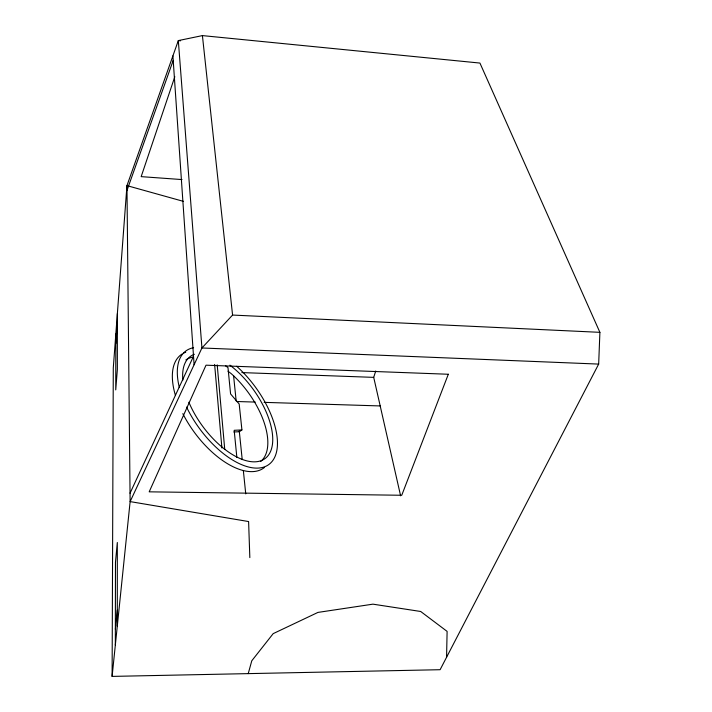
<?xml version="1.0" encoding="UTF-8"?>
<svg xmlns="http://www.w3.org/2000/svg" width="712" height="712" viewBox="0 0 712 712"><rect width="100%" height="100%" fill="white"/><g stroke="black" fill="none" stroke-linecap="round" stroke-linejoin="round"><path stroke-width="1.07" d="M117.302 626.026L117.32 542.508L115.469 562.231L115.335 645.081M117.364 313.6L117.355 369.528L115.745 389.9L115.834 333.973M112.104 676.4L113.288 367.926L126.959 185.618L178.32 40.593L202.413 35.6L479.933 63.065L599.896 332.335L598.667 364.09L440.114 669.707L112.104 676.4L130.127 501.604L126.959 185.618M446.566 657.283L447.109 631.393L420.685 611.483L372.937 604.159L317.952 612.409L273.185 633.636L251.781 660.789L248.23 673.623M115.816 343.727L117.364 323.346M115.362 629.248L117.302 610.051M400.616 495.828L373.711 377.369L375.722 371.014M174.823 76.7L141.172 176.638L182.023 179.575M127.003 190.371L173.212 60.386M130.047 493.211L193.513 356.258M202.413 35.6L232.575 315.06L201.932 347.981L130.127 501.604L248.604 521.549L249.832 557.612M225.57 365.772L227.982 367.615L230.581 393.932L239.188 404.007L241.92 429.932L239.437 431.703L233.892 431.988M241.92 429.932L234.177 430.306L236.865 457.522M236.491 401.506L255.279 402.084M264.125 402.36L380.199 405.938M241.84 372.59L373.711 377.369M598.667 364.09L201.932 347.981L178.32 40.593L180.528 40.806M232.575 315.06L599.896 332.335M128.026 185.921L183.5 201.389M228.018 371.219L231.222 373.658A63.092 31.533 53.9 0 1 260.672 461.509M233.554 375.482L236.17 400.936M239.25 430.813L242.213 459.578M243.353 470.65L245.747 493.888M217.196 364.847L224.752 449.486M214.624 364.446L221.904 447.999M172.9 55.892L194.1 364.74M229.923 365.167A63.27 31.301 53.9 0 1 266.27 457.567A63.27 31.301 53.9 0 1 188.867 402.227M182.868 380.083A63.27 31.301 53.9 0 1 194.376 354.282M185.868 359.916A63.092 31.533 53.9 0 1 193.281 357.077M264.544 467.383A70.123 35.066 53.9 0 1 182.824 413.654M175.481 395.587A70.123 35.066 53.9 0 1 182.041 354.042M183.83 353.045A70.123 35.066 53.9 0 1 185.734 352.244M236.678 366.28A70.319 34.799 53.9 0 1 269.581 463.948A70.319 34.799 53.9 0 1 186.562 407.068M179.362 387.55A70.319 34.799 53.9 0 1 193.602 347.705M448.311 374.254L401.746 495.267L149.191 491.832L206.008 365.185L448.311 374.254"/></g></svg>
